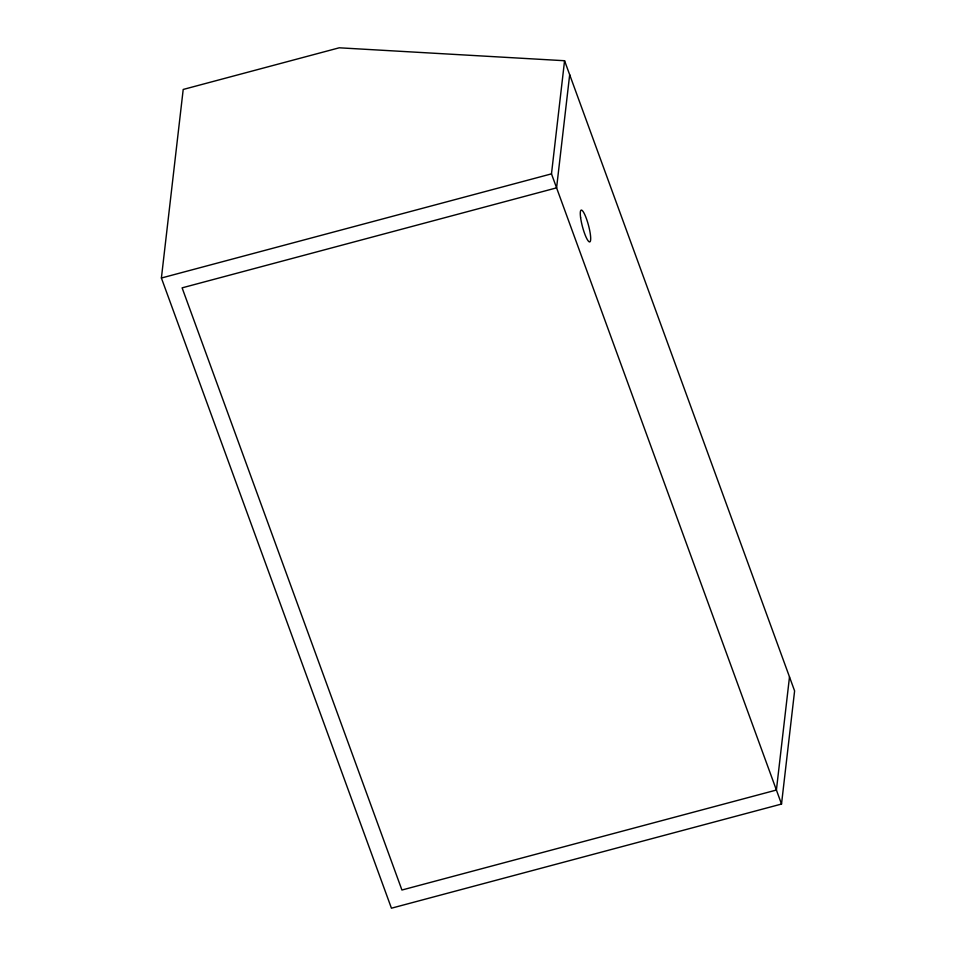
<?xml version="1.0" encoding="UTF-8"?>
<svg xmlns="http://www.w3.org/2000/svg" width="956" height="956" viewBox="0 0 956 956"><rect width="100%" height="100%" fill="white"/><g stroke="black" fill="none" stroke-linecap="round" stroke-linejoin="round"><path stroke-width="1.43" d="M161.397 278.017L183.205 89.458L339.237 47.8L564.566 60.73L794.603 690.913L781.518 804.044L391.434 908.2L161.397 278.017L551.481 173.861L564.566 60.73M569.68 74.723L556.583 187.854L182.106 287.852L401.926 890.024L776.403 790.038L789.501 676.908M551.481 173.861L781.518 804.044M580.615 217.657A16.443 3.083 75 0 0 589.47 241.916A16.443 3.083 75 0 0 586.351 218.47A16.443 3.083 75 0 0 580.615 217.657"/></g></svg>
